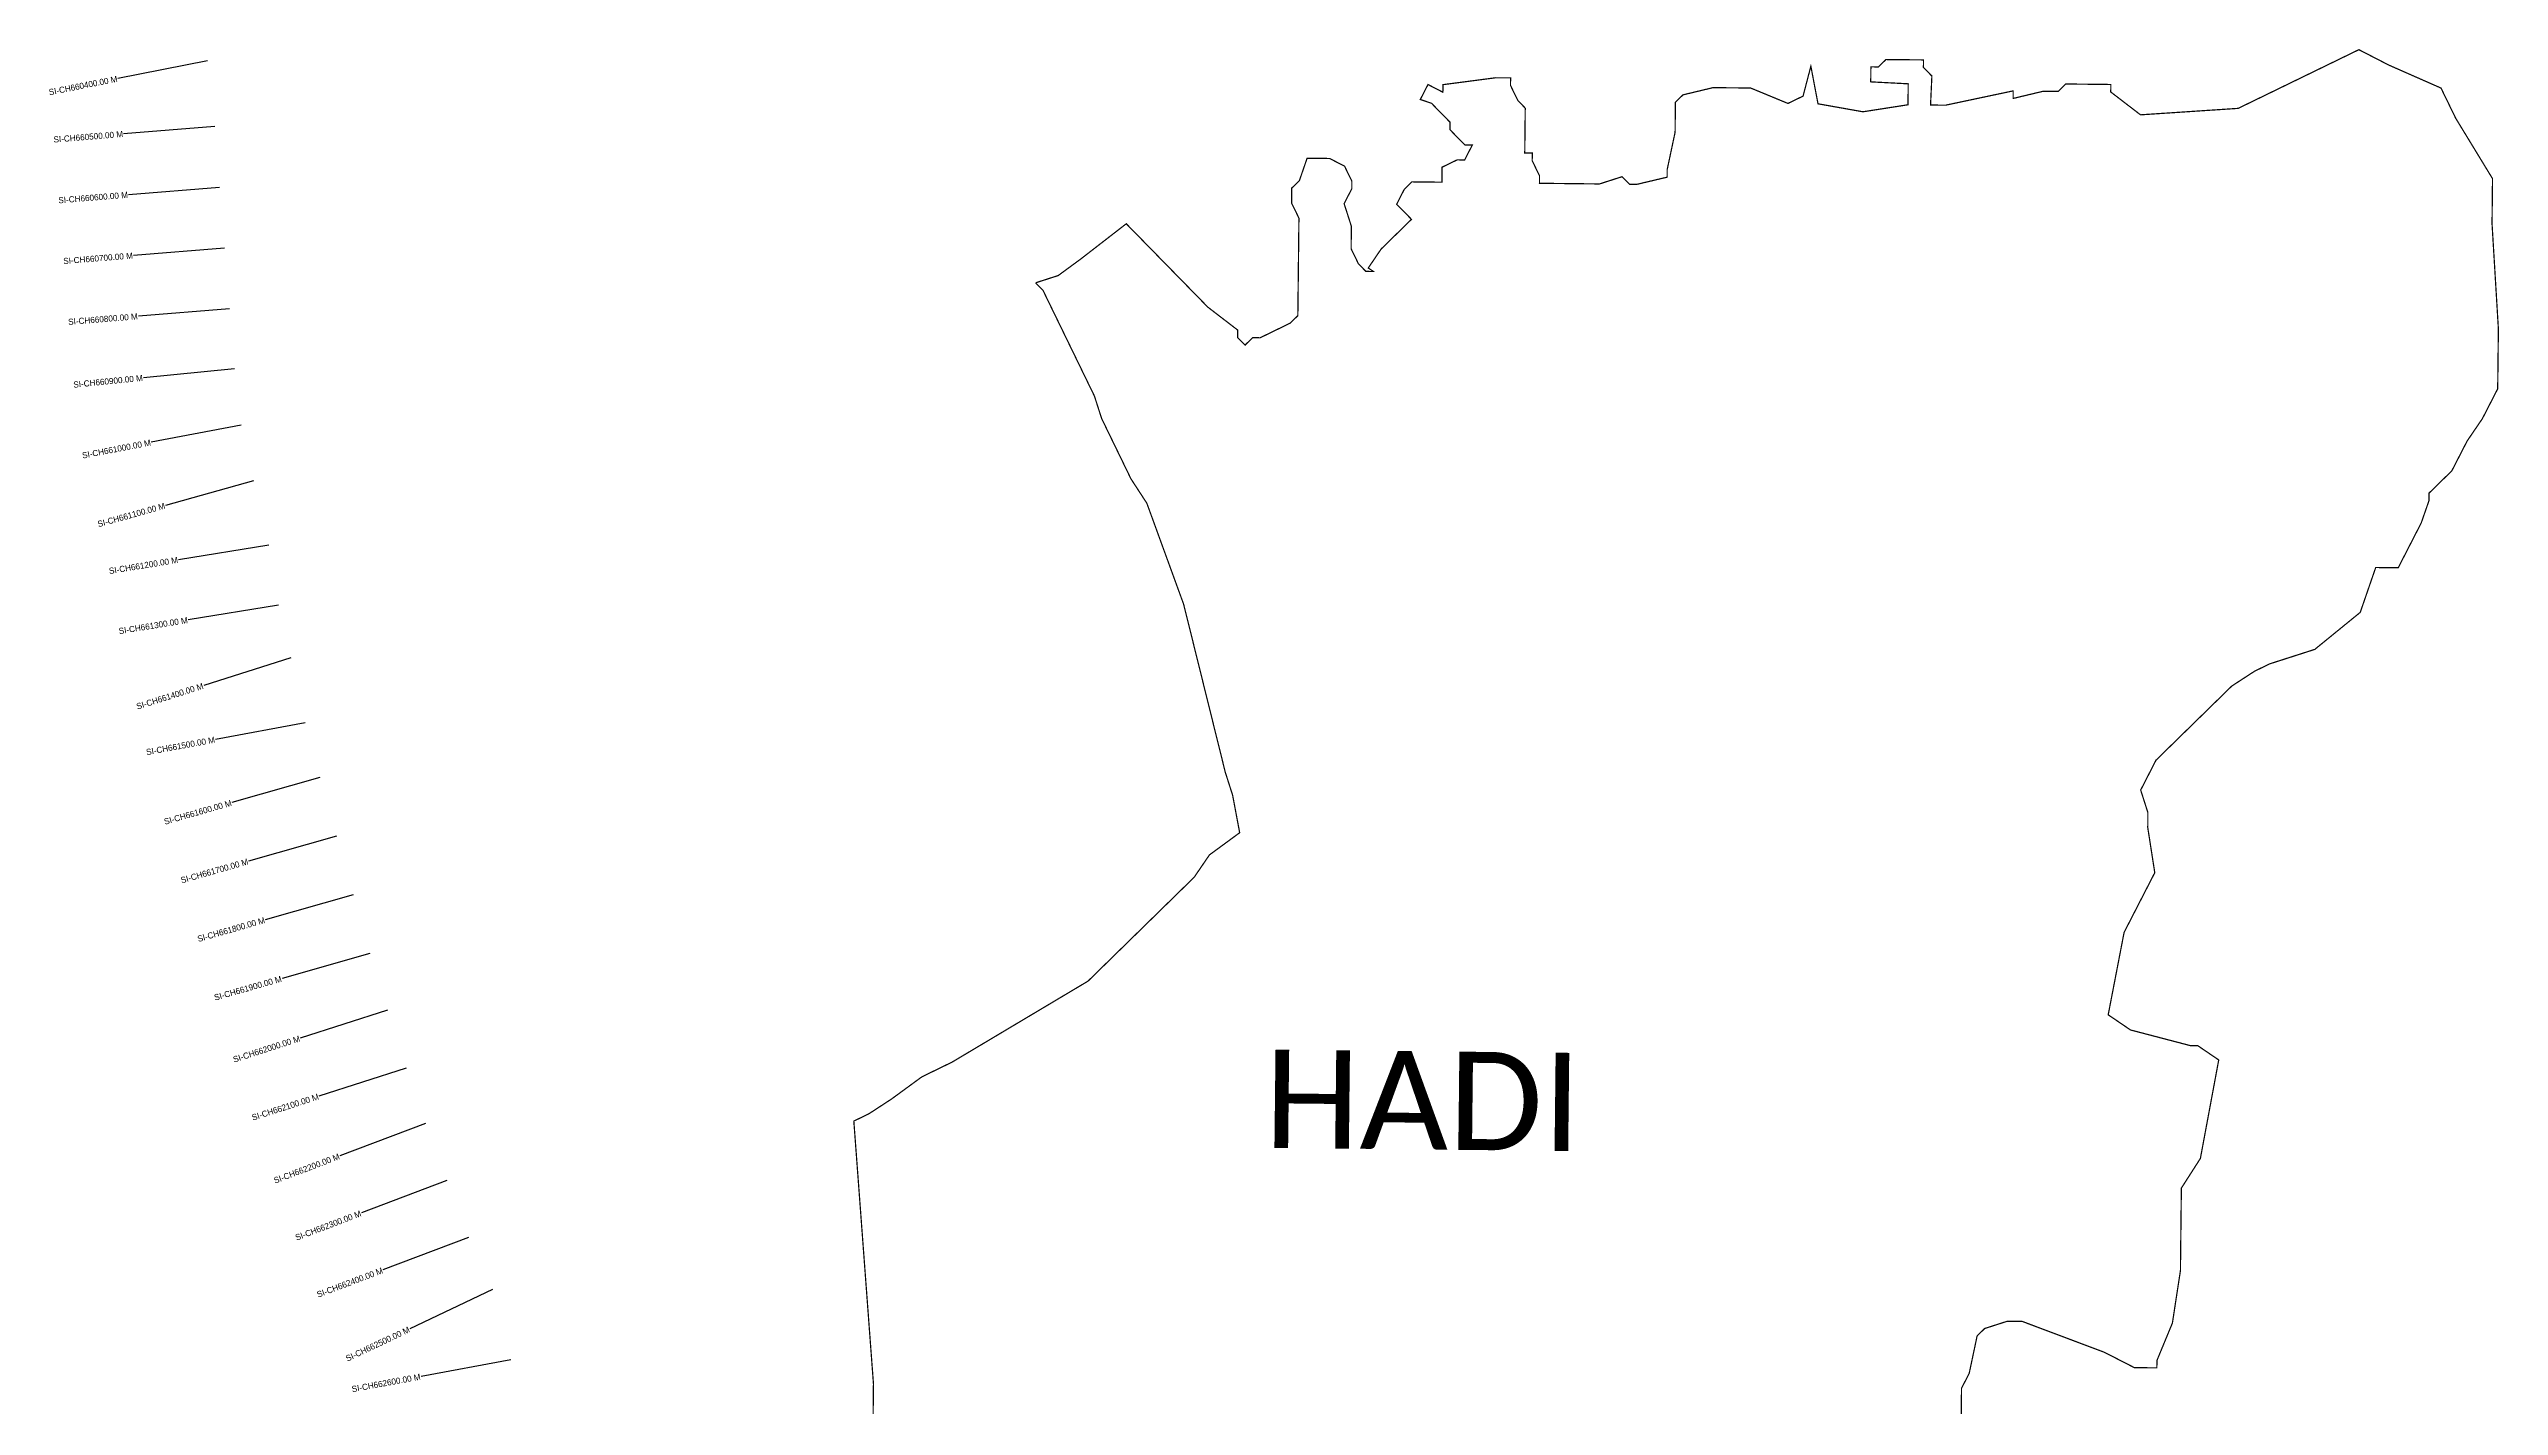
# Model space of a CAD drawing. Header units: metres. Extents: x 334298 to 338316, y 1781248 to 1785301.
# Drawn here: x 334298 to 338316, y 1783075 to 1785301 of the extents above; entities that cross this region are included whole.
import ezdxf
from ezdxf.enums import TextEntityAlignment as Align

# ---------------------------------------------------------------- set-up
doc = ezdxf.new("R2010")
doc.units = ezdxf.units.M
for name, color, linetype in [('CS', 134, 'Continuous'), ('CSMark', 6, 'Continuous'), ('VILLAGE NAME', 250, 'Continuous')]:
    doc.layers.add(name, color=color, linetype=linetype)

msp = doc.modelspace()

# ---------------------------------------------------------------- linework, layer by layer
at = {"color": 6, "const_width": 2}
for points in [[(335915.9, 1784917.7), (335952.9, 1784929.6), (335989.6, 1784956.5), (336064.6, 1785014.6), (336198.5, 1784877.7), (336247.3, 1784840.2), (336247.2, 1784827.9), (336259.4, 1784815.5), (336271.8, 1784827.7), (336284.1, 1784827.5), (336333.6, 1784851.6), (336346, 1784863.8), (336347.8, 1785023.8), (336335.8, 1785048.5), (336336, 1785073.1), (336348.5, 1785085.3), (336361.2, 1785122.1), (336398.1, 1785121.7), (336422.6, 1785109.1), (336434.6, 1785084.4), (336434.5, 1785072), (336421.9, 1785047.6), (336433.8, 1785010.5), (336433.4, 1784973.6), (336445.4, 1784948.9), (336457.6, 1784936.4), (336469.9, 1784936.3), (336461.5, 1784942), (336482.6, 1784973.1), (336532.4, 1785021.8), (336508.1, 1785046.7), (336520.6, 1785071.1), (336533.1, 1785083.3), (336582.3, 1785082.8), (336582.6, 1785107.4), (336607.3, 1785119.4), (336619.6, 1785119.3), (336632.2, 1785143.8), (336619.9, 1785143.9), (336595.6, 1785168.8), (336595.7, 1785181.1), (336565.3, 1785212.2), (336546.9, 1785218.5), (336559.5, 1785243), (336583.9, 1785230.4), (336584.1, 1785242.8), (336670.4, 1785254.1), (336695, 1785253.9), (336694.8, 1785241.6), (336706.9, 1785216.8), (336719, 1785204.3), (336718.2, 1785130.5), (336730.6, 1785130.5), (336730.4, 1785118.1), (336742.4, 1785093.3), (336742.3, 1785081), (336840.8, 1785079.9), (336877.8, 1785091.8), (336890, 1785079.4), (336902.3, 1785079.3), (336951.7, 1785091), (336951.8, 1785103.4), (336964.8, 1785164.7), (336965.3, 1785214), (336977.8, 1785226.1), (337027.1, 1785237.9), (337088.7, 1785237.3), (337149.9, 1785212), (337174.7, 1785224), (337187.5, 1785273.1), (337199.2, 1785211.4), (337272.9, 1785198.3), (337346.8, 1785209.8), (337347.2, 1785244.2), (337285.7, 1785247.4), (337286, 1785272), (337298.3, 1785271.9), (337310.7, 1785284), (337372.3, 1785283.4), (337372.1, 1785271.1), (337386, 1785256.9), (337383.8, 1785209.4), (337408.4, 1785209.1), (337519.4, 1785232.6), (337519.3, 1785220.2), (337568.7, 1785232), (337593.2, 1785231.7), (337605.7, 1785243.9), (337679.5, 1785243.1), (337679.4, 1785230.8), (337728.2, 1785193.3), (337888.4, 1785203.9), (338086.4, 1785300.2), (338135.3, 1785275), (338221.1, 1785237.2), (338245.2, 1785187.7), (338305.6, 1785088.6), (338304.8, 1785014.7), (338315.2, 1784842.3), (338314.1, 1784743.8), (338289, 1784694.9), (338264, 1784658.2), (338238.8, 1784609.2), (338201.5, 1784572.7), (338201.4, 1784560.4), (338188.6, 1784523.6), (338150.9, 1784450.2), (338114, 1784450.6), (338088.6, 1784377), (338014.1, 1784316.3), (337940, 1784292.5), (337915.2, 1784280.4), (337878, 1784256.2), (337753.6, 1784134.5), (337728.5, 1784085.5), (337740.3, 1784048.5), (337740.1, 1784023.9), (337751.6, 1783949.9), (337701.3, 1783852), (337675.2, 1783716.8), (337711.8, 1783691.9), (337810, 1783666.2), (337822.3, 1783666), (337856.5, 1783642.7), (337826.4, 1783481.1), (337795.2, 1783432.4), (337793.7, 1783297.1), (337780.5, 1783211), (337755.2, 1783149.8), (337755, 1783137.5), (337718.1, 1783137.9), (337669.1, 1783163), (337534.3, 1783213.7), (337509.7, 1783214), (337472.6, 1783202.1), (337460.2, 1783189.9), (337447.2, 1783128.5), (337434.6, 1783104), (337432.6, 1782919.4)], [(335648.3, 1782963.5), (335649.9, 1783111.2), (335617.7, 1783542.4), (335642.5, 1783554.4), (335679.7, 1783578.7), (335729.3, 1783615), (335778.8, 1783639.1), (336001.8, 1783772), (336176, 1783942.5), (336201, 1783979.1), (336250.6, 1784015.5), (336239, 1784077.2), (336227.1, 1784114.3), (336158.7, 1784390.3), (336098.3, 1784556.1), (336072.3, 1784596), (336024.2, 1784695), (336012.3, 1784732), (335928, 1784905.3), (335915.9, 1784917.7)]]:
    msp.add_lwpolyline(points, dxfattribs=at)
at = {"layer": 'CS'}
for p, q in [((334557.7, 1785281.9), (334410.5, 1785252.7)), ((334569.5, 1785174), (334419.9, 1785161.9)), ((334577.5, 1785074.3), (334428, 1785062.3)), ((334585.6, 1784974.7), (334436, 1784962.6)), ((334593.6, 1784875), (334444.1, 1784862.9)), ((334601.7, 1784776.7), (334452.4, 1784761.9)), ((334612.7, 1784684.2), (334465.4, 1784656)), ((334633.2, 1784592.7), (334488.7, 1784552.5)), ((334658, 1784487.5), (334510, 1784463.4)), ((334674.1, 1784388.8), (334526, 1784364.7)), ((334694.4, 1784302.2), (334551.4, 1784257)), ((334718, 1784195.7), (334570.5, 1784168.5)), ((334741.9, 1784106), (334597.6, 1784065)), ((334769.3, 1784009.8), (334625, 1783968.8)), ((334796.7, 1783913.7), (334652.4, 1783872.6)), ((334824, 1783817.5), (334679.8, 1783776.4)), ((334852.6, 1783724.3), (334709.8, 1783678.4)), ((334883.2, 1783629.1), (334740.4, 1783583.2)), ((334914.9, 1783538.3), (334774.6, 1783485.2)), ((334950.3, 1783444.8), (334810, 1783391.7)), ((334985.7, 1783351.3), (334845.4, 1783298.2)), ((335024.8, 1783265.9), (334889.3, 1783201.6)), ((335055.3, 1783150.6), (334907.8, 1783123.4))]:
    msp.add_line(p, q, dxfattribs=at)

# ---------------------------------------------------------------- texts
at = {"layer": 'CSMark'}
for s, rotation, p in [('SI-CH660400.00 M', 11.2369, (334409.6, 1785252.5)), ('SI-CH660500.00 M', 4.6176, (334419, 1785161.9)), ('SI-CH660600.00 M', 4.6176, (334427, 1785062.2)), ('SI-CH660700.00 M', 4.6176, (334435.1, 1784962.5)), ('SI-CH660800.00 M', 4.6176, (334443.1, 1784862.8)), ('SI-CH660900.00 M', 5.6853, (334451.4, 1784761.8)), ('SI-CH661000.00 M', 10.8567, (334464.4, 1784655.8)), ('SI-CH661100.00 M', 15.5402, (334487.7, 1784552.2)), ('SI-CH661200.00 M', 9.2409, (334509, 1784463.2)), ('SI-CH661300.00 M', 9.2409, (334525, 1784364.5)), ('SI-CH661400.00 M', 17.5419, (334550.4, 1784256.7)), ('SI-CH661500.00 M', 10.4577, (334569.6, 1784168.3)), ('SI-CH661600.00 M', 15.8864, (334596.7, 1784064.7)), ('SI-CH661700.00 M', 15.8864, (334624, 1783968.5)), ('SI-CH661800.00 M', 15.8864, (334651.4, 1783872.3)), ('SI-CH661900.00 M', 15.8864, (334678.8, 1783776.1)), ('SI-CH662000.00 M', 17.8467, (334708.8, 1783678.1)), ('SI-CH662100.00 M', 17.8467, (334739.5, 1783582.9)), ('SI-CH662200.00 M', 20.7321, (334773.7, 1783484.9)), ('SI-CH662300.00 M', 20.7321, (334809.1, 1783391.3)), ('SI-CH662400.00 M', 20.7321, (334844.5, 1783297.8)), ('SI-CH662500.00 M', 25.3851, (334888.4, 1783201.2)), ('SI-CH662600.00 M', 10.4624, (334906.8, 1783123.2))]:
    msp.add_text(s, height=10, rotation=rotation, dxfattribs=at).set_placement(p, align=Align.MIDDLE_RIGHT)
at = {"layer": 'VILLAGE NAME', "insert": (336292.2, 1783659.8), "char_height": 161.109, "attachment_point": 1, "rotation": 359.3742}
msp.add_mtext_dynamic_manual_height_columns('{\\fCalibri|b0|i0|c0|p34;HADI}', width=1589.786, gutter_width=805.5, heights=[0], dxfattribs=at)

doc.saveas('drawing.dxf')
